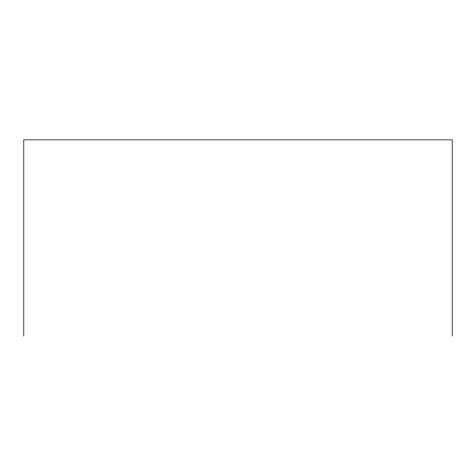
<?xml version="1.0" encoding="UTF-8"?>
<svg xmlns="http://www.w3.org/2000/svg" width="476" height="476" viewBox="0 0 476 476"><rect width="100%" height="100%" fill="white"/><g stroke="black" fill="none" stroke-linecap="round" stroke-linejoin="round"><path stroke-width="0.71" d="M452.2 336.139L452.2 139.861L23.8 139.861L23.8 336.139"/></g></svg>
